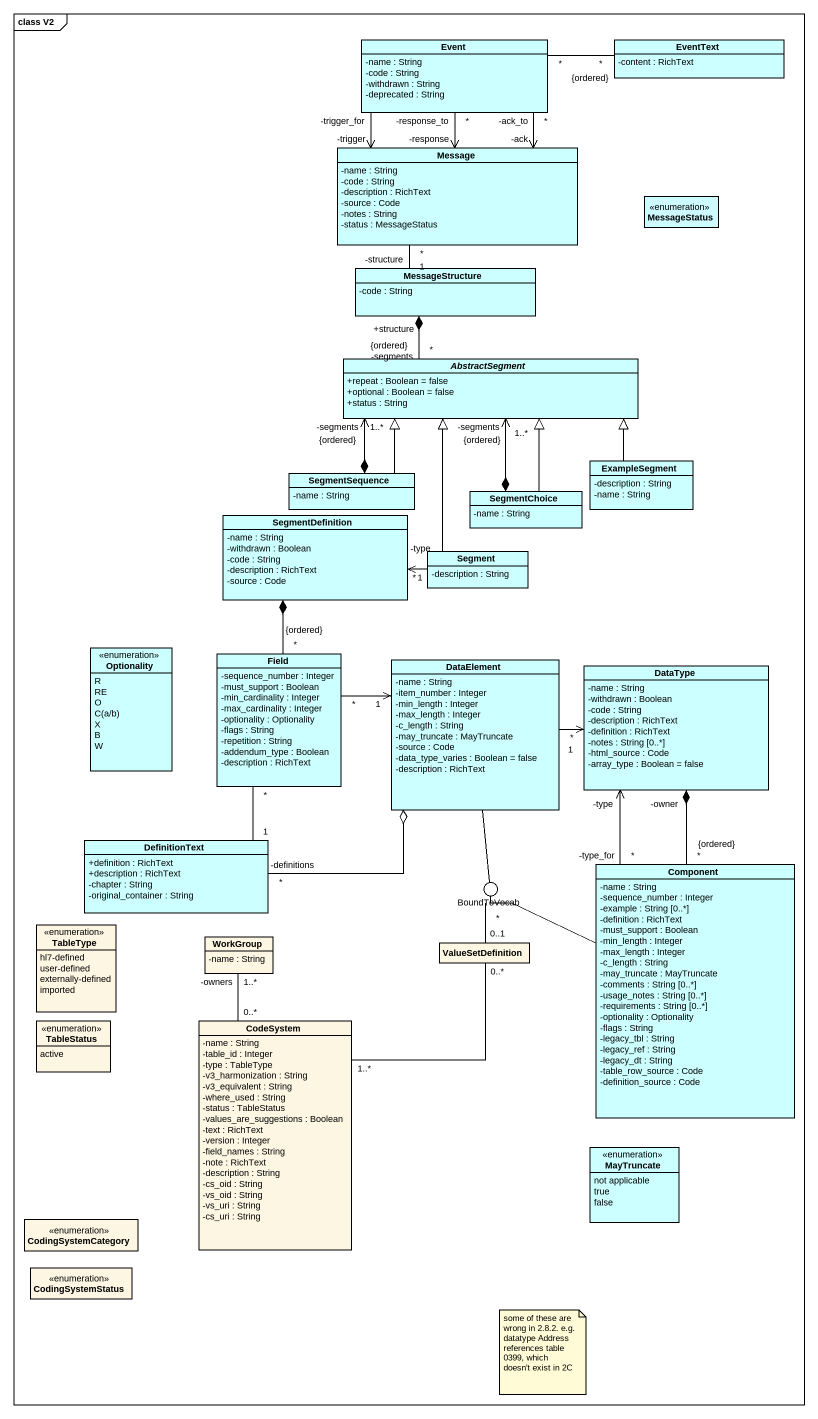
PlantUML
@startuml
mainframe class V2
allowmixing
hide circle
hide empty members
skinparam classAttributeIconSize 0
class Event #CCFFFF {
  -name : String
  -code : String
  -withdrawn : String
  -deprecated : String
}
class EventText #CCFFFF {
  -content : RichText
}
class Message #CCFFFF {
  -name : String
  -code : String
  -description : RichText
  -source : Code
  -notes : String
  -status : MessageStatus
}
enum MessageStatus #CCFAFF
class MessageStructure #CCFFFF {
  -code : String
}
abstract class AbstractSegment #CCFFFF {
  +repeat : Boolean = false
  +optional : Boolean = false
  +status : String
}
class SegmentSequence #CCFFFF {
  -name : String
}
class ExampleSegment #CCFFFF {
  -description : String
  -name : String
}
class SegmentChoice #CCFFFF {
  -name : String
}
class SegmentDefinition #CCFFFF {
  -name : String
  -withdrawn : Boolean
  -code : String
  -description : RichText
  -source : Code
}
class Segment #CCFFFF {
  -description : String
}
enum Optionality #CCFFFF {
  R
  RE
  O
  {field} C(a/b)
  X
  B
  W
}
class Field #CCFFFF {
  -sequence_number : Integer
  -must_support : Boolean
  -min_cardinality : Integer
  -max_cardinality : Integer
  -optionality : Optionality
  -flags : String
  -repetition : String
  -addendum_type : Boolean
  -description : RichText
}
class DataElement #CCFFFF {
  -name : String
  -item_number : Integer
  -min_length : Integer
  -max_length : Integer
  -c_length : String
  -may_truncate : MayTruncate
  -source : Code
  -data_type_varies : Boolean = false
  -description : RichText
}
class DataType #CCFFFF {
  -name : String
  -withdrawn : Boolean
  -code : String
  -description : RichText
  -definition : RichText
  -notes : String [0..*]
  -html_source : Code
  -array_type : Boolean = false
}
class DefinitionText #CCFFFF {
  +definition : RichText
  +description : RichText
  -chapter : String
  -original_container : String
}
() BoundToVocab
class "Component" as Component_ #CCFFFF {
  -name : String
  -sequence_number : Integer
  -example : String [0..*]
  -definition : RichText
  -must_support : Boolean
  -min_length : Integer
  -max_length : Integer
  -c_length : String
  -may_truncate : MayTruncate
  -comments : String [0..*]
  -usage_notes : String [0..*]
  -requirements : String [0..*]
  -optionality : Optionality
  -flags : String
  -legacy_tbl : String
  -legacy_ref : String
  -legacy_dt : String
  -table_row_source : Code
  -definition_source : Code
}
enum TableType {
  hl7-defined
  user-defined
  externally-defined
  imported
}
class WorkGroup {
  -name : String
}
class ValueSetDefinition
enum TableStatus {
  active
}
class CodeSystem {
  -name : String
  -table_id : Integer
  -type : TableType
  -v3_harmonization : String
  -v3_equivalent : String
  -where_used : String
  -status : TableStatus
  -values_are_suggestions : Boolean
  -text : RichText
  -version : Integer
  -field_names : String
  -note : RichText
  -description : String
  -cs_oid : String
  -vs_oid : String
  -vs_uri : String
  -cs_uri : String
}
enum MayTruncate #CCFFFF {
  not applicable
  true
  false
}
enum CodingSystemCategory
enum CodingSystemStatus
Event "*" -right- "*\n{ordered}" EventText
Event "-trigger_for" --> "-trigger" Message
Event "*\n-response_to" --> "-response" Message
Event "*\n-ack_to" --> "-ack" Message
Message "*" -- "1\n-structure" MessageStructure
MessageStructure "+structure" *-- "*\n{ordered}\n-segments" AbstractSegment
SegmentSequence *-up-> "1..*\n-segments\n{ordered}" AbstractSegment
SegmentSequence -up-|> AbstractSegment
ExampleSegment -up-|> AbstractSegment
SegmentChoice -up-|> AbstractSegment
SegmentChoice *-up-> "-segments\n1..*\n{ordered}" AbstractSegment
SegmentDefinition *-- "*\n{ordered}" Field
Segment -up-|> AbstractSegment
Segment "*" -left-> "1\n-type" SegmentDefinition
Field "*" -right-> "1" DataElement
Field "*" -- "1" DefinitionText
DataElement "*" -right-> "1" DataType
DataElement o-left- "-definitions\n*" DefinitionText
DataElement -- BoundToVocab
DataType "-owner" *-- "*\n{ordered}" Component_
BoundToVocab "*" -- "0..1" ValueSetDefinition
Component_ "*\n-type_for" -up-> "-type" DataType
Component_ -left- BoundToVocab
ValueSetDefinition "0..*" -- "1..*" CodeSystem
CodeSystem "0..*" -up- "1..*\n-owners" WorkGroup
note as N1
  some of these are wrong in 2.8.2. e.g. datatype Address references table 0399, which doesn't exist in 2C
end note
@enduml
